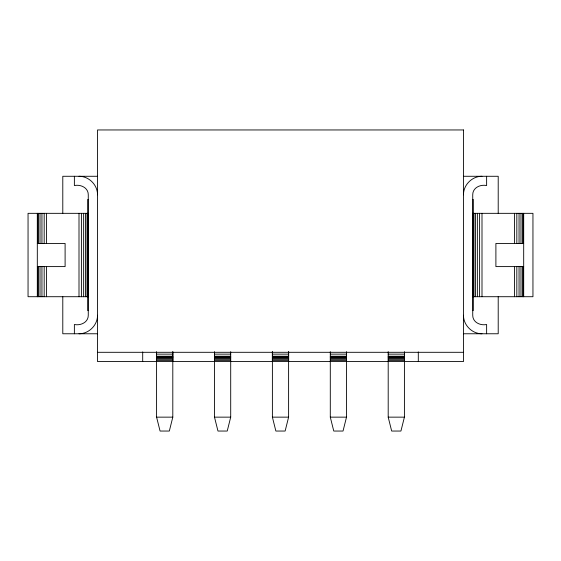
<?xml version="1.0" encoding="UTF-8"?>
<svg xmlns="http://www.w3.org/2000/svg" width="561" height="561" viewBox="0 0 561 561"><rect width="100%" height="100%" fill="white"/><g stroke="black" fill="none" stroke-linecap="round" stroke-linejoin="round"><path stroke-width="0.84" d="M97.53 315.24C97.593 325.156 88.919 333.83 79.003 333.767M463.47 194.807C463.407 184.892 472.082 176.217 481.997 176.28M172.802 351.656L172.802 417.146L169.331 431.044L160.067 431.044L156.589 417.146L156.589 351.656M230.704 351.656L230.704 417.146L227.233 431.044L217.97 431.044L214.491 417.146L214.491 351.656M288.606 351.656L288.606 417.146L285.135 431.044L275.865 431.044L272.394 417.146L272.394 351.656M346.509 351.656L346.509 417.146L343.03 431.044L333.767 431.044L330.296 417.146L330.296 351.656M404.411 351.656L404.411 417.146L400.933 431.044L391.669 431.044L388.198 417.146L388.198 351.656M97.53 176.28L62.79 176.28L62.79 213.334M463.47 176.28L498.21 176.28L498.21 213.334M88.266 199.435L87.804 199.435L87.804 213.334M472.734 199.435L473.196 199.435L473.196 213.334M88.266 213.334L28.05 213.334L28.05 296.713L88.266 296.713M472.734 213.334L532.95 213.334L532.95 296.713L472.734 296.713M37.314 243.446L65.104 243.446L65.104 266.601L37.314 266.601M523.686 243.446L495.896 243.446L495.896 266.601L523.686 266.601M88.266 310.612L87.804 310.612L87.804 296.713M472.734 310.612L473.196 310.612L473.196 296.713M97.53 333.767L62.79 333.767L62.79 296.713M463.47 333.767L498.21 333.767L498.21 296.713M97.53 352.301L463.47 352.301M156.589 354.138L172.802 354.138M214.491 354.138L230.704 354.138M272.394 354.138L288.606 354.138M330.296 354.138L346.509 354.138M388.198 354.138L404.411 354.138M156.589 356.221L172.802 356.221M214.491 356.221L230.704 356.221M272.394 356.221L288.606 356.221M330.296 356.221L346.509 356.221M388.198 356.221L404.411 356.221M156.589 356.929L172.802 356.929L156.589 356.999L172.802 357.091L156.589 357.21L172.802 357.553L156.589 357.553M214.491 356.929L230.704 356.929M272.394 356.929L288.606 356.929M330.296 356.929L346.509 356.929M404.411 356.929L388.198 356.929L404.411 357.21L388.198 357.553L404.411 357.553M214.491 357.091L230.704 357.091M272.394 357.091L288.606 357.091M330.296 357.091L346.509 357.091M214.491 357.553L230.704 357.553M272.394 357.553L288.606 357.553M330.296 357.553L346.509 357.553M156.589 358.29L172.802 358.29M214.491 358.29L230.704 358.29M272.394 358.29L288.606 358.29M330.296 358.29L346.509 358.29M388.198 358.29L404.411 358.29M156.589 359.243L172.802 359.243M214.491 359.243L230.704 359.243M272.394 359.243L288.606 359.243M330.296 359.243L346.509 359.243M388.198 359.243L404.411 359.243M156.589 360.365L172.802 360.365M214.491 360.365L230.704 360.365M272.394 360.365L288.606 360.365M330.296 360.365L346.509 360.365M388.198 360.365L404.411 360.365M156.589 417.146L172.802 417.146M214.491 417.146L230.704 417.146M272.394 417.146L288.606 417.146M330.296 417.146L346.509 417.146M388.198 417.146L404.411 417.146M79.003 176.28C88.919 176.217 97.593 184.892 97.53 194.807M481.997 333.767C472.082 333.83 463.407 325.156 463.47 315.24M523.686 213.334L523.686 296.713M523.371 213.334L523.371 243.446M523.371 266.601L523.371 296.713M522.445 213.334L522.445 243.446M522.445 266.601L522.445 296.713M520.973 213.334L520.973 243.446M520.973 266.601L520.973 296.713M519.051 213.334L519.051 243.446M519.051 266.601L519.051 296.713M516.821 213.334L516.821 243.446M516.821 266.601L516.821 296.713M514.423 213.334L514.423 243.446M514.423 266.601L514.423 296.713M486.625 176.28L486.625 185.544C480.419 184.218 472.621 187.669 472.734 194.807L472.734 315.24C472.621 322.379 480.419 325.829 486.625 324.503L486.625 333.767M481.997 213.334L481.997 296.713M479.599 213.334L479.599 296.713M477.362 213.334L477.362 296.713M475.448 213.334L475.448 296.713M473.975 213.334L473.975 296.713M473.049 213.334L473.049 296.713M418.303 351.922L418.303 361.565M288.656 351.922L288.656 361.565M272.344 351.922L272.344 361.565M172.851 351.922L172.851 361.565M142.697 351.922L142.697 361.565M87.951 213.334L87.951 296.713M87.025 213.334L87.025 296.713M85.553 213.334L85.553 296.713M83.638 213.334L83.638 296.713M81.401 213.334L81.401 296.713M79.003 213.334L79.003 296.713M74.375 176.28L74.375 185.544C80.581 184.218 88.379 187.669 88.266 194.807L88.266 315.24C88.379 322.379 80.581 325.829 74.375 324.503L74.375 333.767M46.577 213.334L46.577 243.446M46.577 266.601L46.577 296.713M44.179 213.334L44.179 243.446M44.179 266.601L44.179 296.713M41.949 213.334L41.949 243.446M41.949 266.601L41.949 296.713M40.027 213.334L40.027 243.446M40.027 266.601L40.027 296.713M38.555 213.334L38.555 243.446M38.555 266.601L38.555 296.713M37.629 213.334L37.629 243.446M37.629 266.601L37.629 296.713M37.314 213.334L37.314 296.713M463.47 129.956L97.53 129.956L97.53 361.565L463.47 361.565L463.47 129.956"/></g></svg>
